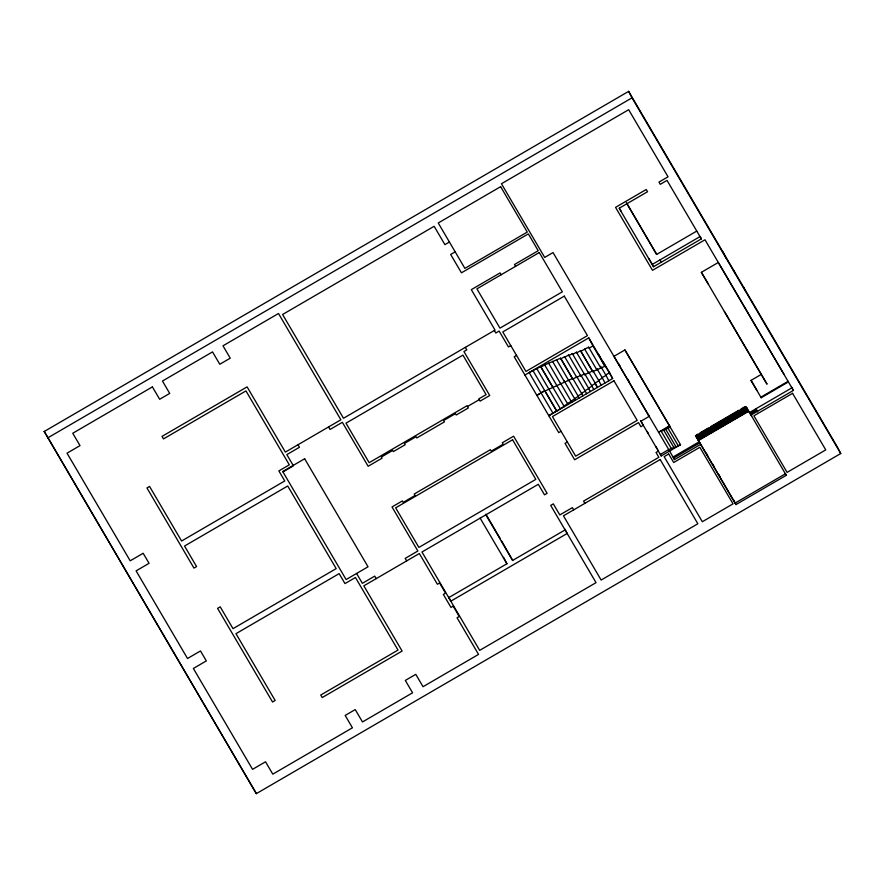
<?xml version="1.0" encoding="UTF-8"?>
<svg xmlns="http://www.w3.org/2000/svg" width="885" height="885" viewBox="0 0 885 885"><rect width="100%" height="100%" fill="white"/><g stroke="black" fill="none" stroke-linecap="round" stroke-linejoin="round"><path stroke-width="1.33" d="M44.25 431.471L628.638 91.365L837.365 447.047L840.75 453.518L256.351 793.635L44.25 431.471L256.351 793.635M47.635 437.942L632.023 97.837L628.638 91.365M449.414 242.003L444.901 244.625L434.148 226.294L282.592 314.496L343.491 418.273L495.036 330.072L471.318 289.649L500.08 272.912L501.142 274.737M455.178 251.827L450.664 254.46L461.45 272.823L528.345 233.894L538.213 250.72L514.495 264.526L515.568 266.341M282.957 471.904L293.411 465.82L286.84 454.613L299.462 447.268L297.98 444.757M626.912 203.738L656.659 254.415L696.772 231.073M510.778 345.592L508.455 346.953L499.129 331.056L495.81 332.992L494.328 330.481M653.506 266.728L652.289 264.383L700.123 236.538L701.351 238.884L653.506 266.728L619.179 208.229L647.543 191.735L646.227 189.501L615.551 207.355L652.499 270.323L704.991 239.769L793.391 390.407L750.945 415.109L750.148 413.572L756.465 409.888L757.637 411.89L756.166 408.936M516.541 355.405L514.207 356.766L558.723 432.621L561.046 431.26M467.457 406.514L479.227 399.655M524.927 375.03L588.779 337.871L612.641 378.548L548.8 415.707L556.654 410.95L532.947 370.572L529.141 372.574L552.981 413.195M724.406 311.454L767.029 384.178L701.362 272.337L718.31 262.469L783.977 374.311M556.731 411.094L560.305 408.649L536.775 368.602L532.947 370.572M560.448 408.925L564.022 406.226L540.757 366.689L536.775 368.602M544.673 364.908L560.581 358.204L572.518 378.548L552.893 387.42L540.956 367.076L544.673 364.908L567.628 403.837L563.911 406.005L564.276 406.702M576.821 377.497L576.555 376.988L572.838 379.156L560.902 358.823L564.619 356.655L576.821 377.497L580.549 375.328L580.848 375.915L584.266 373.924L584.675 374.709L592.452 371.014L580.516 350.681L576.799 352.838L576.467 352.197L572.739 354.365L572.329 353.591L568.911 355.571L568.612 354.985L564.884 357.153L564.619 356.655M596.789 369.775L592.806 371.689L580.87 351.345L584.686 349.121L596.789 369.775L604.909 366.246L598.891 354.719M601.092 368.47L588.669 347.208L584.686 349.121M588.779 337.871L592.972 345.902L589.156 348.126L588.669 347.208M544.717 390.606L536.863 395.363L541.078 392.918M659.458 408.638L624.921 349.951L613.936 356.345L648.473 415.032M602.984 361.445L609.61 372.74L605.794 374.963L608.825 380.771M567.351 442.002L565.028 443.352L574.653 459.769L638.505 422.61L640.895 426.692L643.229 425.342L642.422 423.804M640.828 421.249L649.17 416.392L648.373 414.866L668.828 449.746L671.25 448.341L671.958 449.68M660.133 409.788L669.547 425.84L658.562 432.234L661.073 430.995L671.461 448.728L673.817 447.345L674.315 448.297M670.188 427.068L668.031 428.329L667.39 427.101M761.188 397.741L760.89 397.155L788.092 381.313L788.402 381.9L761.188 397.741L751.011 380.395L761.266 374.421M791.887 387.851L749.451 412.543L745.955 406.602L695.676 435.874L697.822 434.148M700.168 432.787L708.354 428.019M710.688 426.659L738.754 410.319M741.088 408.959L744.595 406.923M640.629 420.74L661.183 455.941L680.51 444.69L678.209 445.664L667.943 428.152L665.785 429.413L665.232 428.351M746.586 407.631L696.296 436.891L746.442 407.343M746.774 410.518L697.778 439.325L747.947 409.844M698.365 440.276L748.29 411.215M673.02 457.025L699.161 441.814L698.464 440.476L748.743 411.204L749.451 412.543M699.869 442.832L673.717 458.054L674.514 459.592L700.666 444.37L699.869 442.832L735.988 504.572L786.278 475.3L785.471 473.774L735.192 503.034M756.487 410.507L750.657 413.903L751.686 415.884M448.739 597.629L506.917 563.767L503.532 557.296M485.865 514.816L512.636 560.437L565.084 529.916M701.362 272.337L708.509 284.351M751.011 380.395L756.775 390.152M632.023 97.837L840.75 453.518M791.588 387.165L793.391 390.407M701.351 238.884L667.024 180.385L660.276 184.323L658.971 182.078L668.042 176.801L628.671 109.707L501.452 183.748L544.695 257.424L553.037 252.568L649.17 416.392M626.381 202.565L656.659 254.415M750.148 413.572L786.278 475.3M619.334 208.24L621.414 211.769M648.838 258.508L652.289 264.383M706.285 453.242L707.668 455.598M712.525 463.862L713.907 466.229M718.753 474.493L720.136 476.849M696.152 436.615L698.464 440.476M695.488 435.508L699.161 441.814M700.666 444.37L735.988 504.572M624.921 349.951L680.51 444.69M618.615 363.624L620.009 365.992M627.675 379.057L629.069 381.435M674.514 459.592L668.728 449.547L660.376 454.414L661.183 455.941M647.156 431.415L648.528 433.761M592.972 345.902L604.909 366.246M600.694 366.313L605.993 375.362L602.176 377.585L604.997 382.995M596.866 368.536L602.419 378.05L598.603 380.284L601.181 385.218M592.906 370.638L598.88 380.804L595.151 382.973L597.464 387.387M588.757 372.12L595.384 383.426L591.667 385.583L593.735 389.555M576.467 352.197L588.735 373.182M584.664 373.713L591.954 386.148L588.536 388.139L590.317 391.535M572.329 353.591L584.675 374.709M580.792 374.963L588.746 388.526L585.018 390.694L586.6 393.703M568.612 354.985L580.848 375.915M576.633 376.446L585.262 391.137L581.533 393.305L582.883 395.872M572.484 377.928L581.766 393.748L578.049 395.916L579.155 398.04M568.767 380.096L578.292 396.391L574.575 398.56L575.438 400.197M556.521 359.73L568.801 380.705M564.154 380.838L574.763 398.914L571.046 401.082L571.71 402.365M552.517 361.334L564.741 382.231M560.437 383.006L571.19 401.359L567.473 403.527L567.993 404.534M548.623 363.171L560.725 383.836M544.651 390.473L556.588 410.806M584.874 503.355L583.558 501.12L658.86 457.302L656.028 452.478L658.351 451.129L657.555 449.591M573.69 509.86L572.385 507.625L559.818 514.937L553.313 503.864L550.691 505.39L596.036 582.651L479.681 650.364L421.968 552.008L538.312 484.294L544.496 494.826L547.118 493.31L513.599 436.194L502.293 442.777L503.145 444.226L491.252 451.14L490.401 449.691L414.235 494.018L415.087 495.467L403.195 502.392L402.343 500.943L392.022 506.95L417.875 551.012L405.186 558.391L406.669 560.913M465.333 347.351L466.815 349.874L463.928 351.544L489.726 395.506L480.09 401.126L478.774 398.892L486.097 394.633L462.921 355.128L345.98 423.185L369.167 462.678L467.003 405.739L468.32 407.974L456.195 415.021L455.41 413.671L443.639 420.519L444.436 421.868L416.791 437.964L416.05 436.703L404.434 443.462L405.175 444.724L393.349 451.604L392.663 450.443L381.38 457.014L382.055 458.176L368.149 466.273L342.351 422.311L330.061 429.457L328.589 426.946M485.909 514.196L500.324 538.755M501.695 541.1L512.636 560.437M480.146 518.145L506.917 563.767M376.202 578.635L374.731 576.124L362.363 583.326L356.578 573.469M743.389 286.95L745.767 291.497M733.145 269.494L735.524 274.04M722.625 251.517L726.01 257.989M660.011 259.891L661.239 262.225M733.643 500.069L734.672 502.049M669.547 425.84L670.332 427.344M678.353 445.952L675.963 446.759L665.686 429.214L663.805 430.309L663.352 429.446M676.195 447.202L675.863 446.56L673.983 447.655L663.639 430.01L661.283 431.382L660.984 430.829M655.94 446.505L657.013 448.562M640.806 420.718L641.89 422.787M609.61 372.74L612.641 378.548M592.452 371.014L592.806 371.689M580.516 350.681L580.87 351.345M595.218 383.515L597.286 387.486M572.518 378.548L572.838 379.156M560.581 358.204L560.902 358.823M552.893 387.42L541 392.774M564.918 529.153L567.174 533.467L450.83 601.181L448.573 596.866M152.397 386.9L72.747 433.252L80.004 445.62L67.028 453.175L130.195 560.813L143.171 553.269L149.067 563.314L136.091 570.869L187.52 658.506L200.497 650.951L206.338 660.907L193.361 668.463L252.557 769.342L265.533 761.786L272.79 774.154L352.44 727.802L345.172 715.434L355.239 709.582L362.496 721.95L412.576 692.8L405.319 680.432L415.773 674.348L423.03 686.716L478.542 654.402L457.047 617.763L459.26 616.48L453.175 606.114L450.963 607.398L443.352 594.432L445.564 593.138L439.602 582.983L437.389 584.266L419.346 553.523L363.835 585.837L402.111 651.061L322.206 697.557L320.735 695.046L398.018 650.066L355.438 577.507L344.973 583.591L339.143 573.635L235.963 633.682L275.158 700.478L272.536 702.004L217.588 608.36L220.21 606.833L233.009 628.66L336.189 568.612L287.713 485.998L184.534 546.045L196.581 566.577L193.97 568.093L146.943 487.956L149.554 486.44L181.58 541.012L284.76 480.964L278.863 470.92L289.318 464.835L245.953 390.916L163.482 438.905L162.01 436.394L247.092 386.878L285.357 452.102L340.869 419.789L278.498 313.5L222.987 345.814L230.244 358.182L219.79 364.266L212.533 351.898L162.453 381.048L169.71 393.416L159.654 399.268L152.397 386.9M500.633 186.669L438.241 222.976L464.89 268.387L527.272 232.08L500.633 186.669M539.286 252.535L476.904 288.853L499.959 328.136L562.34 291.829L539.286 252.535M564.287 296.132L502.769 331.941L525.944 371.434L587.463 335.636L564.287 296.132M304.65 458.762L282.724 471.528L346.123 579.553L368.038 566.798L304.65 458.762M512.592 439.779L395.65 507.835L418.893 547.428L535.823 479.371L512.592 439.779M613.958 380.782L552.439 416.581L575.67 456.173L637.189 420.375L613.958 380.782M746.951 408.195L696.794 437.71L746.951 408.195M668.706 454.005L664.148 456.66L702.325 521.73L733.034 503.853L699.836 447.29L673.695 462.512L668.706 454.005M660.166 459.536L563.446 515.822L601.136 580.051L697.856 523.765L660.166 459.536M747.449 409.014L697.28 438.495L747.449 409.014M792.562 393.327L753.909 415.828L787.097 472.38L825.749 449.89L792.562 393.327"/></g></svg>
